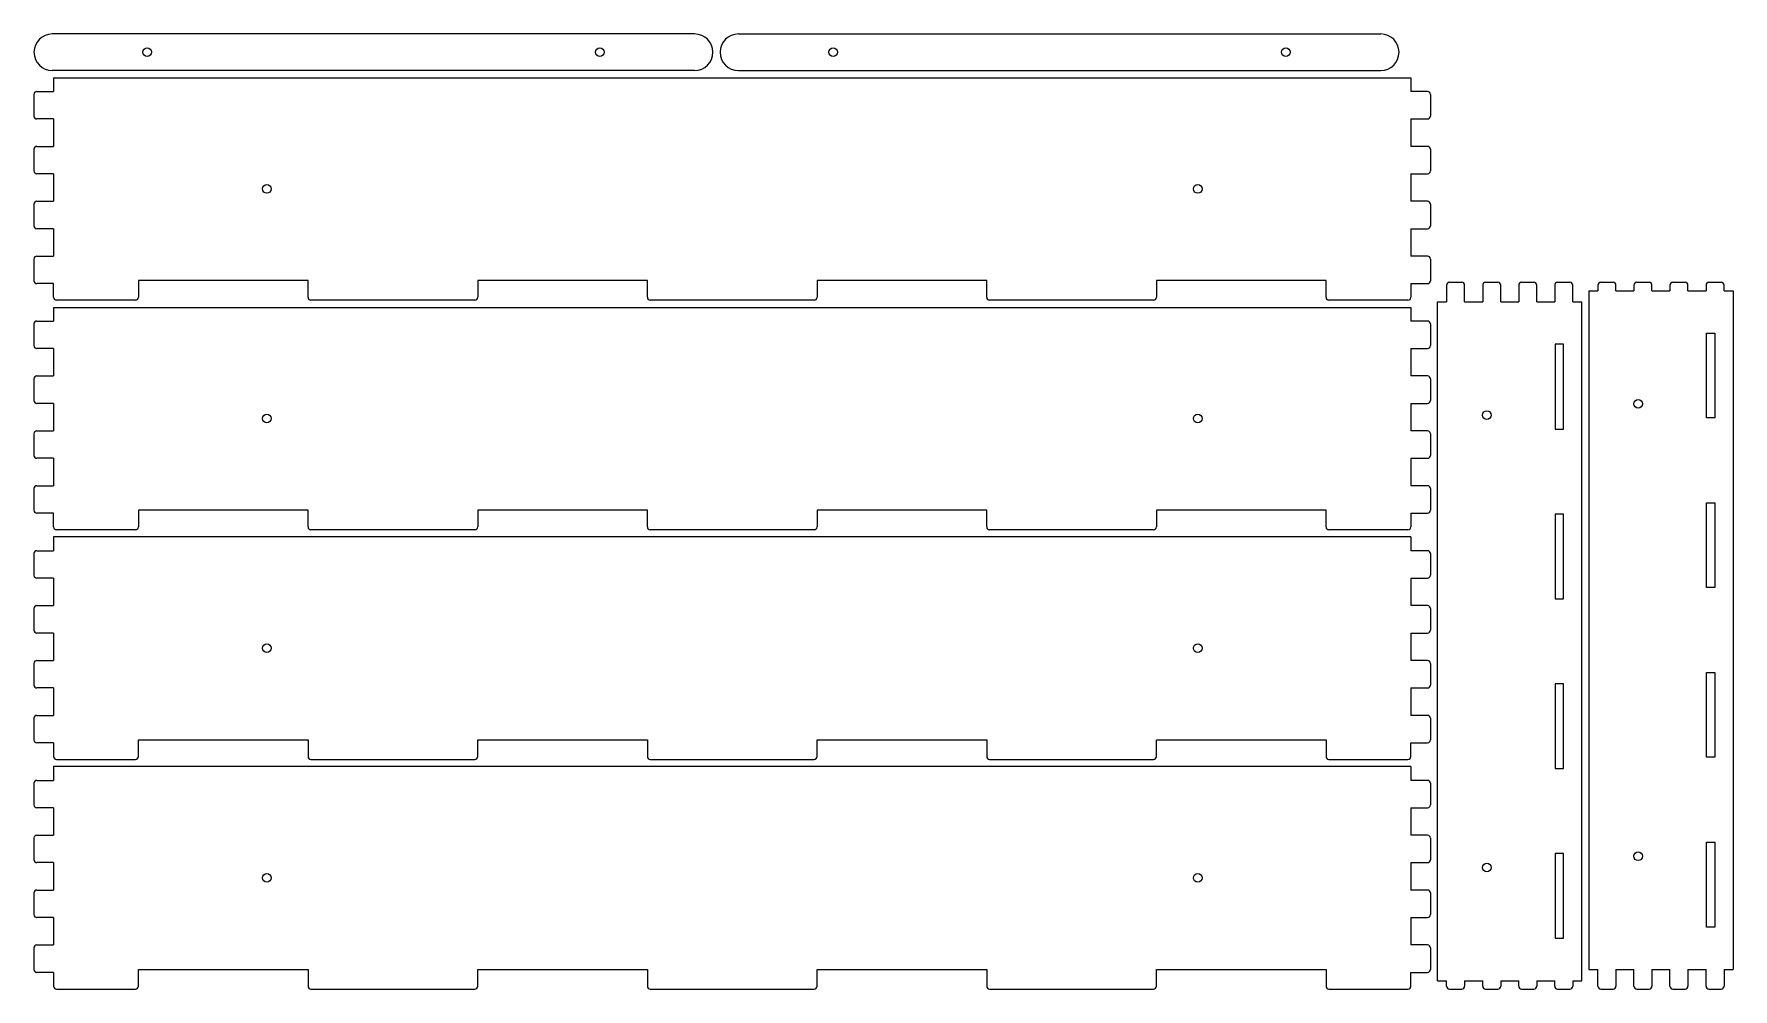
# Model space of a CAD drawing. Header units: millimetres. Extents: x 0 to 1179, y 0 to 663.
import ezdxf

# ---------------------------------------------------------------- set-up
doc = ezdxf.new("R2010")
doc.units = ezdxf.units.MM
doc.layers.add('SheetCutProfiles', color=7, linetype='CONTINUOUS')

msp = doc.modelspace()

# ---------------------------------------------------------------- linework, layer by layer
at = {"layer": 'SheetCutProfiles'}
for p, q in [((458.5, 663), (12.7, 663)), ((488.9, 663), (934.7, 663)), ((458.5, 637.6), (12.7, 637.6)), ((488.9, 637.6), (934.7, 637.6)), ((13.6, 632.6), (955.6, 632.6)), ((13.6, 632.6), (13.6, 623.075)), ((955.6, 632.6), (955.6, 623.075)), ((0, 621.075), (0, 606.025)), ((2, 623.075), (13.6, 623.075)), ((967.2, 623.075), (955.6, 623.075)), ((969.2, 621.075), (969.2, 606.025)), ((13.6, 604.025), (2, 604.025)), ((13.6, 604.025), (13.6, 584.975)), ((955.6, 604.025), (955.6, 584.975)), ((955.6, 604.025), (967.2, 604.025)), ((0, 582.975), (0, 567.925)), ((2, 584.975), (13.6, 584.975)), ((967.2, 584.975), (955.6, 584.975)), ((969.2, 582.975), (969.2, 567.925)), ((13.6, 565.925), (2, 565.925)), ((13.6, 565.925), (13.6, 546.875)), ((955.6, 565.925), (955.6, 546.875)), ((955.6, 565.925), (967.2, 565.925)), ((0, 544.875), (0, 529.825)), ((2, 546.875), (13.6, 546.875)), ((967.2, 546.875), (955.6, 546.875)), ((969.2, 544.875), (969.2, 529.825)), ((13.6, 527.825), (2, 527.825)), ((13.6, 527.825), (13.6, 508.775)), ((955.6, 527.825), (955.6, 508.775)), ((955.6, 527.825), (967.2, 527.825)), ((2, 508.775), (13.6, 508.775)), ((967.2, 508.775), (955.6, 508.775)), ((0, 506.775), (0, 491.725)), ((969.2, 506.775), (969.2, 491.725)), ((13.6, 489.725), (2, 489.725)), ((13.6, 480.2), (13.6, 489.725)), ((72.475, 491.8), (72.475, 480.2)), ((190.225, 491.8), (72.475, 491.8)), ((190.225, 480.2), (190.225, 491.8)), ((307.975, 491.8), (307.975, 480.2)), ((425.725, 491.8), (307.975, 491.8)), ((425.725, 480.2), (425.725, 491.8)), ((543.475, 491.8), (543.475, 480.2)), ((661.225, 491.8), (543.475, 491.8)), ((661.225, 480.2), (661.225, 491.8)), ((778.975, 491.8), (778.975, 480.2)), ((896.725, 491.8), (778.975, 491.8)), ((896.725, 480.2), (896.725, 491.8)), ((955.6, 489.725), (955.6, 480.2)), ((955.6, 489.725), (967.2, 489.725)), ((980.45, 488.6), (980.45, 477)), ((982.45, 490.6), (990.95, 490.6)), ((992.95, 477), (992.95, 488.6)), ((1005.45, 488.6), (1005.45, 477)), ((1007.45, 490.6), (1015.95, 490.6)), ((1017.95, 477), (1017.95, 488.6)), ((1030.45, 488.6), (1030.45, 477)), ((1032.45, 490.6), (1040.95, 490.6)), ((1042.95, 477), (1042.95, 488.6)), ((1055.45, 488.6), (1055.45, 477)), ((1057.45, 490.6), (1065.95, 490.6)), ((1067.95, 477), (1067.95, 488.6)), ((1079.2, 484.8), (1079.2, 13.6)), ((1079.2, 484.8), (1085.45, 484.8)), ((1085.45, 488.6), (1085.45, 484.8)), ((1087.45, 490.6), (1095.95, 490.6)), ((1097.95, 484.8), (1097.95, 488.6)), ((1097.95, 484.8), (1110.45, 484.8)), ((1110.45, 488.6), (1110.45, 484.8)), ((1112.45, 490.6), (1120.95, 490.6)), ((1122.95, 484.8), (1122.95, 488.6)), ((1122.95, 484.8), (1135.45, 484.8)), ((1135.45, 488.6), (1135.45, 484.8)), ((1137.45, 490.6), (1145.95, 490.6)), ((1147.95, 484.8), (1147.95, 488.6)), ((1147.95, 484.8), (1160.45, 484.8)), ((1160.45, 488.6), (1160.45, 484.8)), ((1162.45, 490.6), (1170.95, 490.6)), ((1172.95, 484.8), (1172.95, 488.6)), ((1172.95, 484.8), (1179.2, 484.8)), ((1179.2, 484.8), (1179.2, 13.6)), ((13.6, 473.2), (955.6, 473.2)), ((13.6, 473.2), (13.6, 463.675)), ((70.475, 478.2), (15.6, 478.2)), ((305.975, 478.2), (192.225, 478.2)), ((541.475, 478.2), (427.725, 478.2)), ((776.975, 478.2), (663.225, 478.2)), ((953.6, 478.2), (898.725, 478.2)), ((955.6, 473.2), (955.6, 463.675)), ((974.2, 477), (980.45, 477)), ((974.2, 5.8), (974.2, 477)), ((992.95, 477), (1005.45, 477)), ((1017.95, 477), (1030.45, 477)), ((1042.95, 477), (1055.45, 477)), ((1067.95, 477), (1074.2, 477)), ((1074.2, 5.8), (1074.2, 477)), ((0, 461.675), (0, 446.625)), ((2, 463.675), (13.6, 463.675)), ((967.2, 463.675), (955.6, 463.675)), ((969.2, 461.675), (969.2, 446.625)), ((1160.7, 396.45), (1160.7, 455.35)), ((1160.7, 455.35), (1166.5, 455.35)), ((1166.5, 455.35), (1166.5, 396.45)), ((13.6, 444.625), (2, 444.625)), ((13.6, 444.625), (13.6, 425.575)), ((955.6, 444.625), (955.6, 425.575)), ((955.6, 444.625), (967.2, 444.625)), ((1055.7, 447.55), (1055.7, 388.65)), ((1061.5, 447.55), (1055.7, 447.55)), ((1061.5, 388.65), (1061.5, 447.55)), ((2, 425.575), (13.6, 425.575)), ((967.2, 425.575), (955.6, 425.575)), ((0, 423.575), (0, 408.525)), ((969.2, 423.575), (969.2, 408.525)), ((13.6, 406.525), (2, 406.525)), ((13.6, 406.525), (13.6, 387.475)), ((955.6, 406.525), (955.6, 387.475)), ((955.6, 406.525), (967.2, 406.525)), ((1166.5, 396.45), (1160.7, 396.45)), ((0, 385.475), (0, 370.425)), ((2, 387.475), (13.6, 387.475)), ((967.2, 387.475), (955.6, 387.475)), ((969.2, 385.475), (969.2, 370.425)), ((1055.7, 388.65), (1061.5, 388.65)), ((13.6, 368.425), (2, 368.425)), ((13.6, 368.425), (13.6, 349.375)), ((955.6, 368.425), (955.6, 349.375)), ((955.6, 368.425), (967.2, 368.425)), ((0, 347.375), (0, 332.325)), ((2, 349.375), (13.6, 349.375)), ((967.2, 349.375), (955.6, 349.375)), ((969.2, 347.375), (969.2, 332.325)), ((13.6, 330.325), (2, 330.325)), ((13.6, 320.8), (13.6, 330.325)), ((72.475, 332.4), (72.475, 320.8)), ((190.225, 332.4), (72.475, 332.4)), ((190.225, 320.8), (190.225, 332.4)), ((307.975, 332.4), (307.975, 320.8)), ((425.725, 332.4), (307.975, 332.4)), ((425.725, 320.8), (425.725, 332.4)), ((543.475, 332.4), (543.475, 320.8)), ((661.225, 332.4), (543.475, 332.4)), ((661.225, 320.8), (661.225, 332.4)), ((778.975, 332.4), (778.975, 320.8)), ((896.725, 332.4), (778.975, 332.4)), ((896.725, 320.8), (896.725, 332.4)), ((955.6, 330.325), (955.6, 320.8)), ((955.6, 330.325), (967.2, 330.325)), ((1160.7, 278.65), (1160.7, 337.55)), ((1160.7, 337.55), (1166.5, 337.55)), ((1166.5, 337.55), (1166.5, 278.65)), ((70.475, 318.8), (15.6, 318.8)), ((305.975, 318.8), (192.225, 318.8)), ((541.475, 318.8), (427.725, 318.8)), ((776.975, 318.8), (663.225, 318.8)), ((953.6, 318.8), (898.725, 318.8)), ((1055.7, 329.75), (1055.7, 270.85)), ((1061.5, 329.75), (1055.7, 329.75)), ((1061.5, 270.85), (1061.5, 329.75)), ((13.6, 313.8), (13.6, 304.275)), ((955.6, 313.8), (13.6, 313.8)), ((955.6, 313.8), (955.6, 304.275)), ((0, 302.275), (0, 287.225)), ((2, 304.275), (13.6, 304.275)), ((967.2, 304.275), (955.6, 304.275)), ((969.2, 302.275), (969.2, 287.225)), ((13.6, 285.225), (2, 285.225)), ((13.6, 285.225), (13.6, 266.175)), ((955.6, 285.225), (967.2, 285.225)), ((955.6, 285.225), (955.6, 266.175)), ((1166.5, 278.65), (1160.7, 278.65)), ((0, 264.175), (0, 249.125)), ((2, 266.175), (13.6, 266.175)), ((967.2, 266.175), (955.6, 266.175)), ((969.2, 264.175), (969.2, 249.125)), ((1055.7, 270.85), (1061.5, 270.85)), ((13.6, 247.125), (2, 247.125)), ((13.6, 247.125), (13.6, 228.075)), ((955.6, 247.125), (967.2, 247.125)), ((955.6, 247.125), (955.6, 228.075)), ((0, 226.075), (0, 211.025)), ((2, 228.075), (13.6, 228.075)), ((967.2, 228.075), (955.6, 228.075)), ((969.2, 226.075), (969.2, 211.025)), ((1160.7, 160.85), (1160.7, 219.75)), ((1160.7, 219.75), (1166.5, 219.75)), ((1166.5, 219.75), (1166.5, 160.85)), ((13.6, 209.025), (2, 209.025)), ((13.6, 209.025), (13.6, 189.975)), ((955.6, 209.025), (967.2, 209.025)), ((955.6, 209.025), (955.6, 189.975)), ((1055.7, 211.95), (1055.7, 153.05)), ((1061.5, 211.95), (1055.7, 211.95)), ((1061.5, 153.05), (1061.5, 211.95)), ((2, 189.975), (13.6, 189.975)), ((967.2, 189.975), (955.6, 189.975)), ((0, 187.975), (0, 172.925)), ((969.2, 187.975), (969.2, 172.925)), ((13.6, 170.925), (2, 170.925)), ((13.6, 170.925), (13.6, 161.4)), ((72.475, 173), (190.225, 173)), ((72.475, 161.4), (72.475, 173)), ((190.225, 173), (190.225, 161.4)), ((307.975, 173), (425.725, 173)), ((307.975, 161.4), (307.975, 173)), ((425.725, 173), (425.725, 161.4)), ((543.475, 173), (661.225, 173)), ((543.475, 161.4), (543.475, 173)), ((661.225, 173), (661.225, 161.4)), ((778.975, 173), (896.725, 173)), ((778.975, 161.4), (778.975, 173)), ((896.725, 173), (896.725, 161.4)), ((955.6, 170.925), (967.2, 170.925)), ((955.6, 161.4), (955.6, 170.925)), ((13.6, 154.4), (13.6, 144.875)), ((955.6, 154.4), (13.6, 154.4)), ((15.6, 159.4), (70.475, 159.4)), ((192.225, 159.4), (305.975, 159.4)), ((427.725, 159.4), (541.475, 159.4)), ((663.225, 159.4), (776.975, 159.4)), ((898.725, 159.4), (953.6, 159.4)), ((955.6, 154.4), (955.6, 144.875)), ((1166.5, 160.85), (1160.7, 160.85)), ((0, 142.875), (0, 127.825)), ((2, 144.875), (13.6, 144.875)), ((967.2, 144.875), (955.6, 144.875)), ((969.2, 142.875), (969.2, 127.825)), ((1055.7, 153.05), (1061.5, 153.05)), ((13.6, 125.825), (2, 125.825)), ((13.6, 125.825), (13.6, 106.775)), ((955.6, 125.825), (967.2, 125.825)), ((955.6, 125.825), (955.6, 106.775)), ((2, 106.775), (13.6, 106.775)), ((967.2, 106.775), (955.6, 106.775)), ((0, 104.775), (0, 89.725)), ((969.2, 104.775), (969.2, 89.725)), ((1160.7, 43.05), (1160.7, 101.95)), ((1160.7, 101.95), (1166.5, 101.95)), ((1166.5, 101.95), (1166.5, 43.05)), ((13.6, 87.725), (2, 87.725)), ((13.6, 87.725), (13.6, 68.675)), ((955.6, 87.725), (967.2, 87.725)), ((955.6, 87.725), (955.6, 68.675)), ((1055.7, 94.15), (1055.7, 35.25)), ((1061.5, 94.15), (1055.7, 94.15)), ((1061.5, 35.25), (1061.5, 94.15)), ((0, 66.675), (0, 51.625)), ((2, 68.675), (13.6, 68.675)), ((967.2, 68.675), (955.6, 68.675)), ((969.2, 66.675), (969.2, 51.625)), ((13.6, 49.625), (2, 49.625)), ((13.6, 49.625), (13.6, 30.575)), ((955.6, 49.625), (967.2, 49.625)), ((955.6, 49.625), (955.6, 30.575)), ((1166.5, 43.05), (1160.7, 43.05)), ((0, 28.575), (0, 13.525)), ((2, 30.575), (13.6, 30.575)), ((967.2, 30.575), (955.6, 30.575)), ((969.2, 28.575), (969.2, 13.525)), ((1055.7, 35.25), (1061.5, 35.25)), ((72.475, 13.6), (190.225, 13.6)), ((72.475, 2), (72.475, 13.6)), ((190.225, 13.6), (190.225, 2)), ((307.975, 13.6), (425.725, 13.6)), ((307.975, 2), (307.975, 13.6)), ((425.725, 13.6), (425.725, 2)), ((543.475, 13.6), (661.225, 13.6)), ((543.475, 2), (543.475, 13.6)), ((661.225, 13.6), (661.225, 2)), ((778.975, 13.6), (896.725, 13.6)), ((778.975, 2), (778.975, 13.6)), ((896.725, 13.6), (896.725, 2)), ((1079.2, 13.6), (1085.45, 13.6)), ((1085.45, 2), (1085.45, 13.6)), ((1097.95, 13.6), (1110.45, 13.6)), ((1097.95, 13.6), (1097.95, 2)), ((1110.45, 2), (1110.45, 13.6)), ((1122.95, 13.6), (1135.45, 13.6)), ((1122.95, 13.6), (1122.95, 2)), ((1135.45, 2), (1135.45, 13.6)), ((1147.95, 13.6), (1160.45, 13.6)), ((1147.95, 13.6), (1147.95, 2)), ((1160.45, 2), (1160.45, 13.6)), ((1172.95, 13.6), (1179.2, 13.6)), ((1172.95, 13.6), (1172.95, 2)), ((13.6, 11.525), (2, 11.525)), ((13.6, 11.525), (13.6, 2)), ((15.6, 0), (70.475, 0)), ((192.225, 0), (305.975, 0)), ((427.725, 0), (541.475, 0)), ((663.225, 0), (776.975, 0)), ((898.725, 0), (953.6, 0)), ((955.6, 11.525), (967.2, 11.525)), ((955.6, 2), (955.6, 11.525)), ((974.2, 5.8), (980.45, 5.8)), ((980.45, 2), (980.45, 5.8)), ((982.45, 0), (990.95, 0)), ((992.95, 5.8), (992.95, 2)), ((992.95, 5.8), (1005.45, 5.8)), ((1005.45, 2), (1005.45, 5.8)), ((1007.45, 0), (1015.95, 0)), ((1017.95, 5.8), (1017.95, 2)), ((1017.95, 5.8), (1030.45, 5.8)), ((1030.45, 2), (1030.45, 5.8)), ((1032.45, 0), (1040.95, 0)), ((1042.95, 5.8), (1042.95, 2)), ((1042.95, 5.8), (1055.45, 5.8)), ((1055.45, 2), (1055.45, 5.8)), ((1057.45, 0), (1065.95, 0)), ((1067.95, 5.8), (1067.95, 2)), ((1067.95, 5.8), (1074.2, 5.8)), ((1087.45, 0), (1095.95, 0)), ((1112.45, 0), (1120.95, 0)), ((1137.45, 0), (1145.95, 0)), ((1162.45, 0), (1170.95, 0))]:
    msp.add_line(p, q, dxfattribs=at)
for centre in [(78.533, 650.3), (392.667, 650.3), (554.733, 650.3), (868.867, 650.3), (161.533, 555.4), (807.667, 555.4), (1008.35, 398.467), (1113.35, 406.267), (161.533, 396), (807.667, 396), (161.533, 236.6), (807.667, 236.6), (1113.35, 92.133), (1008.35, 84.333), (161.533, 77.2), (807.667, 77.2)]:
    msp.add_circle(centre, 3, dxfattribs=at)
for centre, radius, start, end in [((12.7, 650.3), 12.7, 90, -90), ((458.5, 650.3), 12.7, -90, 90), ((488.9, 650.3), 12.7, 90, -90), ((934.7, 650.3), 12.7, -90, 90), ((2, 621.075), 2, 90, 180), ((967.2, 621.075), 2, 0, 90), ((2, 606.025), 2, 180, -90), ((967.2, 606.025), 2, -90, 0), ((2, 582.975), 2, 90, 180), ((967.2, 582.975), 2, 0, 90), ((2, 567.925), 2, 180, -90), ((967.2, 567.925), 2, -90, 0), ((2, 544.875), 2, 90, 180), ((967.2, 544.875), 2, 0, 90), ((2, 529.825), 2, 180, -90), ((967.2, 529.825), 2, -90, 0), ((2, 506.775), 2, 90, 180), ((967.2, 506.775), 2, 0, 90), ((2, 491.725), 2, 180, -90), ((967.2, 491.725), 2, -90, 0), ((982.45, 488.6), 2, 90, 180), ((990.95, 488.6), 2, 0, 90), ((1007.45, 488.6), 2, 90, 180), ((1015.95, 488.6), 2, 0, 90), ((1032.45, 488.6), 2, 90, 180), ((1040.95, 488.6), 2, 0, 90), ((1057.45, 488.6), 2, 90, 180), ((1065.95, 488.6), 2, 0, 90), ((1087.45, 488.6), 2, 90, 180), ((1095.95, 488.6), 2, 0, 90), ((1112.45, 488.6), 2, 90, 180), ((1120.95, 488.6), 2, 0, 90), ((1137.45, 488.6), 2, 90, 180), ((1145.95, 488.6), 2, 0, 90), ((1162.45, 488.6), 2, 90, 180), ((1170.95, 488.6), 2, 0, 90), ((15.6, 480.2), 2, 180, -90), ((70.475, 480.2), 2, -90, 0), ((192.225, 480.2), 2, 180, -90), ((305.975, 480.2), 2, -90, 0), ((427.725, 480.2), 2, 180, -90), ((541.475, 480.2), 2, -90, 0), ((663.225, 480.2), 2, 180, -90), ((776.975, 480.2), 2, -90, 0), ((898.725, 480.2), 2, 180, -90), ((953.6, 480.2), 2, -90, 0), ((2, 461.675), 2, 90, 180), ((967.2, 461.675), 2, 0, 90), ((2, 446.625), 2, 180, -90), ((967.2, 446.625), 2, -90, 0), ((2, 423.575), 2, 90, 180), ((967.2, 423.575), 2, 0, 90), ((2, 408.525), 2, 180, -90), ((967.2, 408.525), 2, -90, 0), ((2, 385.475), 2, 90, 180), ((967.2, 385.475), 2, 0, 90), ((2, 370.425), 2, 180, -90), ((967.2, 370.425), 2, -90, 0), ((2, 347.375), 2, 90, 180), ((967.2, 347.375), 2, 0, 90), ((2, 332.325), 2, 180, -90), ((967.2, 332.325), 2, -90, 0), ((15.6, 320.8), 2, 180, -90), ((70.475, 320.8), 2, -90, 0), ((192.225, 320.8), 2, 180, -90), ((305.975, 320.8), 2, -90, 0), ((427.725, 320.8), 2, 180, -90), ((541.475, 320.8), 2, -90, 0), ((663.225, 320.8), 2, 180, -90), ((776.975, 320.8), 2, -90, 0), ((898.725, 320.8), 2, 180, -90), ((953.6, 320.8), 2, -90, 0), ((2, 302.275), 2, 90, 180), ((967.2, 302.275), 2, 0, 90), ((2, 287.225), 2, 180, -90), ((967.2, 287.225), 2, -90, 0), ((2, 264.175), 2, 90, 180), ((967.2, 264.175), 2, 0, 90), ((2, 249.125), 2, 180, -90), ((967.2, 249.125), 2, -90, 0), ((2, 226.075), 2, 90, 180), ((967.2, 226.075), 2, 0, 90), ((2, 211.025), 2, 180, -90), ((967.2, 211.025), 2, -90, 0), ((2, 187.975), 2, 90, 180), ((967.2, 187.975), 2, 0, 90), ((2, 172.925), 2, 180, -90), ((967.2, 172.925), 2, -90, 0), ((15.6, 161.4), 2, 180, -90), ((70.475, 161.4), 2, -90, 0), ((192.225, 161.4), 2, 180, -90), ((305.975, 161.4), 2, -90, 0), ((427.725, 161.4), 2, 180, -90), ((541.475, 161.4), 2, -90, 0), ((663.225, 161.4), 2, 180, -90), ((776.975, 161.4), 2, -90, 0), ((898.725, 161.4), 2, 180, -90), ((953.6, 161.4), 2, -90, 0), ((2, 142.875), 2, 90, 180), ((967.2, 142.875), 2, 0, 90), ((2, 127.825), 2, 180, -90), ((967.2, 127.825), 2, -90, 0), ((2, 104.775), 2, 90, 180), ((967.2, 104.775), 2, 0, 90), ((2, 89.725), 2, 180, -90), ((967.2, 89.725), 2, -90, 0), ((2, 66.675), 2, 90, 180), ((967.2, 66.675), 2, 0, 90), ((2, 51.625), 2, 180, -90), ((967.2, 51.625), 2, -90, 0), ((2, 28.575), 2, 90, 180), ((967.2, 28.575), 2, 0, 90), ((2, 13.525), 2, 180, -90), ((967.2, 13.525), 2, -90, 0), ((15.6, 2), 2, 180, -90), ((70.475, 2), 2, -90, 0), ((192.225, 2), 2, 180, -90), ((305.975, 2), 2, -90, 0), ((427.725, 2), 2, 180, -90), ((541.475, 2), 2, -90, 0), ((663.225, 2), 2, 180, -90), ((776.975, 2), 2, -90, 0), ((898.725, 2), 2, 180, -90), ((953.6, 2), 2, -90, 0), ((982.45, 2), 2, 180, -90), ((990.95, 2), 2, -90, 0), ((1007.45, 2), 2, 180, -90), ((1015.95, 2), 2, -90, 0), ((1032.45, 2), 2, 180, -90), ((1040.95, 2), 2, -90, 0), ((1057.45, 2), 2, 180, -90), ((1065.95, 2), 2, -90, 0), ((1087.45, 2), 2, 180, -90), ((1095.95, 2), 2, -90, 0), ((1112.45, 2), 2, 180, -90), ((1120.95, 2), 2, -90, 0), ((1137.45, 2), 2, 180, -90), ((1145.95, 2), 2, -90, 0), ((1162.45, 2), 2, 180, -90), ((1170.95, 2), 2, -90, 0)]:
    msp.add_arc(centre, radius, start, end, dxfattribs=at)

doc.saveas('drawing.dxf')
